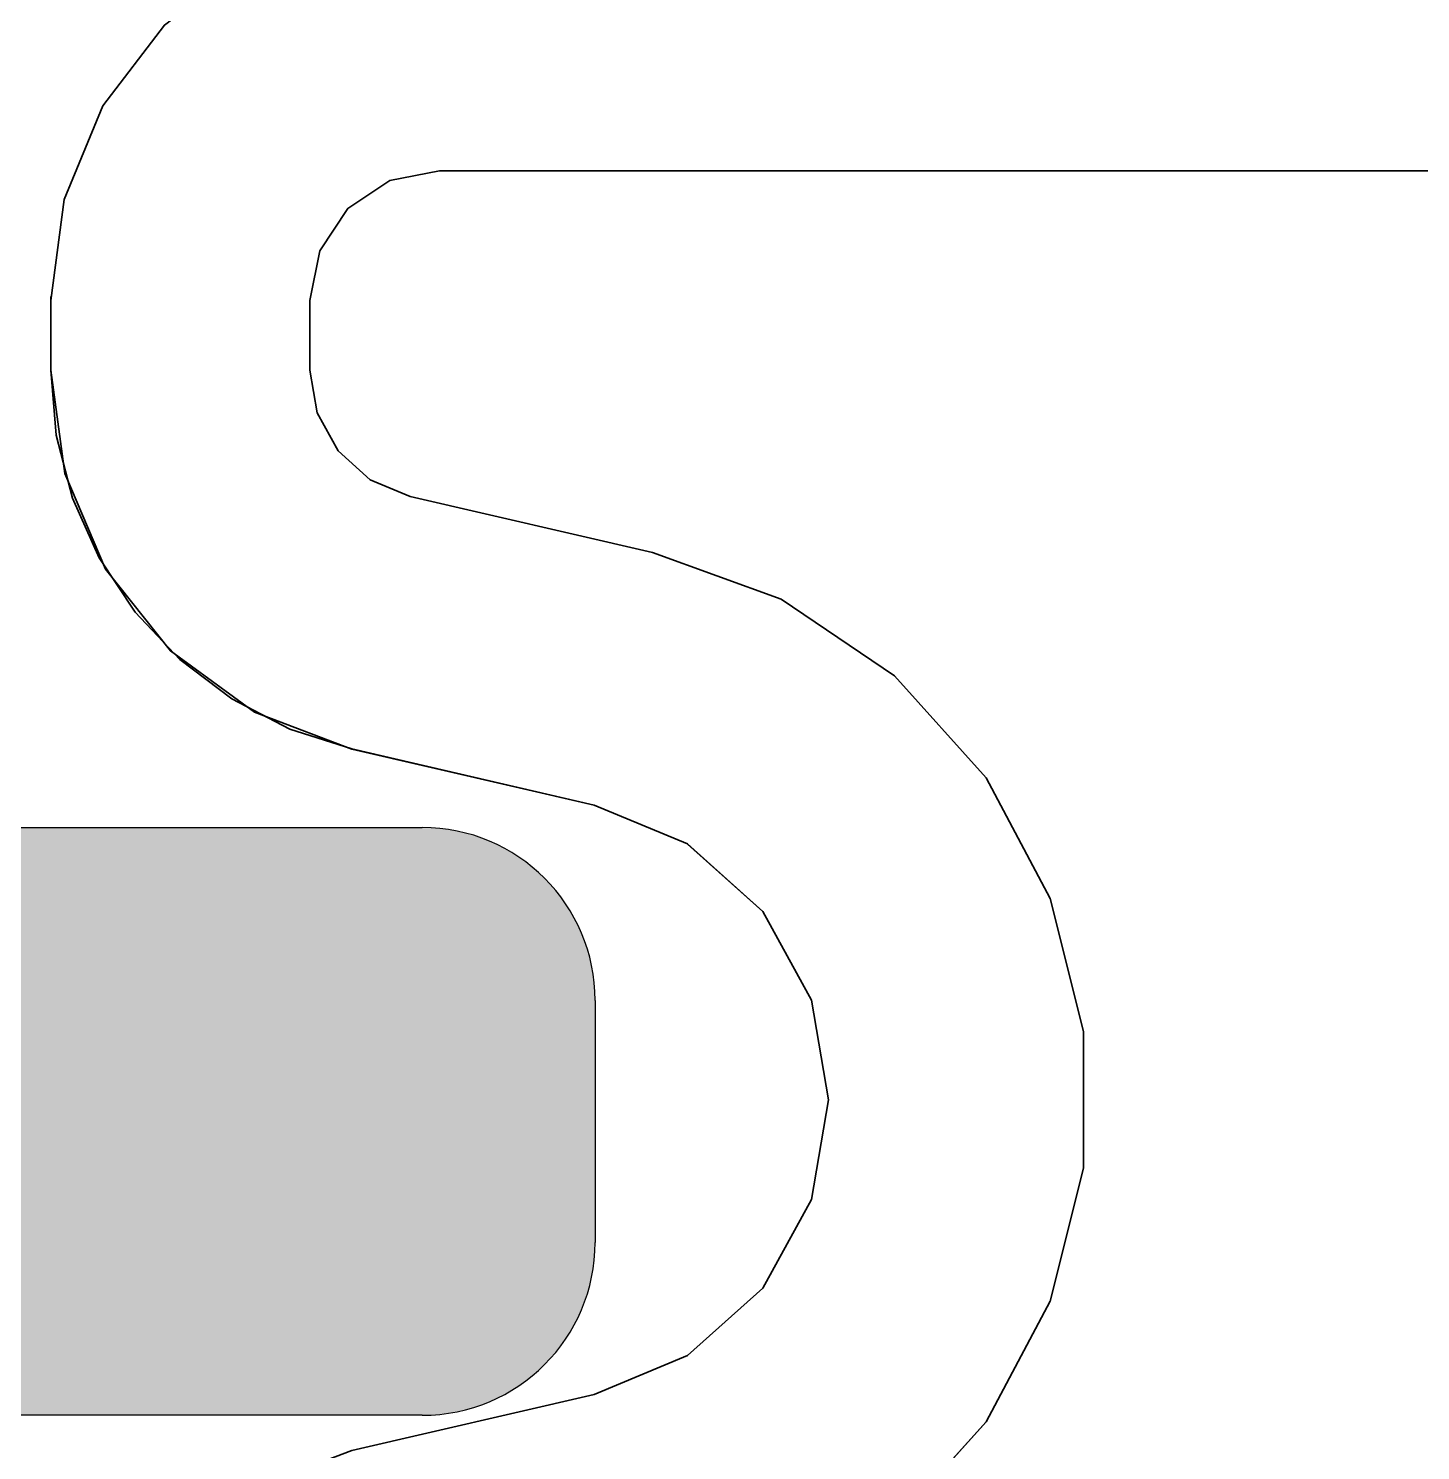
# Model space of a CAD drawing. Extents: x -442114 to -441356, y 420528 to 426243.
# Drawn here: x -441696.36 to -441680.25, y 423945.81 to 423962.26 of the extents above; entities that cross this region are included whole.
import ezdxf

# ---------------------------------------------------------------- set-up
doc = ezdxf.new("R2010")
doc.units = 0
doc.linetypes.add('DASHED2', pattern=[9.525, 6.35, -3.175])
doc.layers.add('GIZLI', color=8, linetype='DASHED2', lineweight=18)
doc.layers.add('GORUNEN', color=7, linetype='Continuous', lineweight=35)

# ---------------------------------------------------------------- blocks, each defined once
blk = doc.blocks.new('JHKJHKJHKJ')
at = {"layer": 'GIZLI', "color": 6}
for points in [[(-441735.706, 423965.116), (-441736.87, 423964.963), (-441737.956, 423964.513), (-441738.888, 423963.798), (-441739.603, 423962.866), (-441740.052, 423961.781), (-441740.206, 423960.616)], [(-441735.706, 423962.116), (-441736.28, 423962.002), (-441736.766, 423961.677), (-441737.092, 423961.19), (-441737.206, 423960.616)], [(-441740.206, 423959.809), (-441740.206, 423960.659)], [(-441740.206, 423960.616), (-441740.206, 423959.809)], [(-441740.206, 423959.809), (-441740.206, 423960.616)], [(-441737.206, 423960.616), (-441737.206, 423959.809)], [(-441740.206, 423959.809), (-441740.142, 423959.057), (-441739.954, 423958.326), (-441739.647, 423957.636), (-441739.228, 423957.008), (-441738.71, 423956.459), (-441738.108, 423956.004), (-441737.438, 423955.656), (-441736.72, 423955.425)], [(-441740.206, 423959.809), (-441740.044, 423958.614), (-441739.571, 423957.505), (-441738.821, 423956.562), (-441737.847, 423955.851), (-441736.72, 423955.424)], [(-441737.206, 423959.809), (-441737.122, 423959.314), (-441736.88, 423958.875), (-441736.507, 423958.541), (-441736.044, 423958.347)], [(-441736.044, 423958.347), (-441733.241, 423957.699)], [(-441733.241, 423945.033), (-441731.753, 423945.576), (-441730.44, 423946.462), (-441729.38, 423947.639), (-441728.637, 423949.037), (-441728.254, 423950.574), (-441728.254, 423952.158), (-441728.637, 423953.695), (-441729.38, 423955.093), (-441730.44, 423956.271), (-441731.753, 423957.157), (-441733.241, 423957.699)], [(-441736.72, 423955.425), (-441733.917, 423954.776)], [(-441733.917, 423954.776), (-441736.72, 423955.424)], [(-441733.917, 423947.956), (-441732.837, 423948.407), (-441731.966, 423949.188), (-441731.401, 423950.213), (-441731.206, 423951.366), (-441731.401, 423952.52), (-441731.966, 423953.544), (-441732.837, 423954.325), (-441733.917, 423954.776)], [(-441733.917, 423947.956), (-441732.837, 423948.407), (-441731.966, 423949.188), (-441731.401, 423950.213), (-441731.206, 423951.366), (-441731.401, 423952.52), (-441731.966, 423953.544), (-441732.837, 423954.326), (-441733.917, 423954.776)], [(-441733.917, 423947.956), (-441732.837, 423948.407), (-441731.966, 423949.188), (-441731.401, 423950.213), (-441731.206, 423951.366), (-441731.401, 423952.52), (-441731.966, 423953.544), (-441732.837, 423954.326), (-441733.917, 423954.776)], [(-441733.917, 423947.956), (-441736.72, 423947.308)], [(-441736.72, 423947.308), (-441733.917, 423947.956)], [(-441736.72, 423947.308), (-441737.847, 423946.881), (-441738.821, 423946.171), (-441739.571, 423945.227), (-441740.044, 423944.118), (-441740.206, 423942.924)]]:
    blk.add_lwpolyline(points, dxfattribs=at)
at = {"layer": 'GORUNEN', "color": 6}
for points in [[(-441735.706, 423965.116), (-441736.87, 423964.963), (-441737.956, 423964.513), (-441738.888, 423963.798), (-441739.603, 423962.866), (-441740.052, 423961.781), (-441740.206, 423960.616)], [(-441735.706, 423962.116), (-441736.28, 423962.002), (-441736.766, 423961.677), (-441737.092, 423961.19), (-441737.206, 423960.616)], [(-441644.706, 423962.116), (-441735.706, 423962.116)], [(-441740.206, 423960.616), (-441740.206, 423960.659)], [(-441740.206, 423960.616), (-441740.206, 423959.809)], [(-441737.206, 423960.616), (-441737.206, 423959.809)], [(-441740.206, 423959.809), (-441740.142, 423959.057), (-441739.954, 423958.326), (-441739.647, 423957.636), (-441739.228, 423957.008), (-441738.71, 423956.459), (-441738.108, 423956.004), (-441737.438, 423955.656), (-441736.72, 423955.425)], [(-441740.206, 423959.809), (-441740.044, 423958.614), (-441739.571, 423957.505), (-441738.821, 423956.562), (-441737.847, 423955.851), (-441736.72, 423955.424)], [(-441737.206, 423959.809), (-441737.122, 423959.314), (-441736.88, 423958.875), (-441736.507, 423958.541), (-441736.044, 423958.347)], [(-441736.044, 423958.347), (-441733.241, 423957.699)], [(-441733.241, 423945.033), (-441731.753, 423945.576), (-441730.44, 423946.462), (-441729.38, 423947.639), (-441728.637, 423949.037), (-441728.254, 423950.574), (-441728.254, 423952.158), (-441728.637, 423953.695), (-441729.38, 423955.093), (-441730.44, 423956.271), (-441731.753, 423957.157), (-441733.241, 423957.699)], [(-441736.72, 423955.425), (-441733.917, 423954.776)], [(-441733.917, 423954.776), (-441736.72, 423955.424)], [(-441733.917, 423947.956), (-441732.837, 423948.407), (-441731.966, 423949.188), (-441731.401, 423950.213), (-441731.206, 423951.366), (-441731.401, 423952.52), (-441731.966, 423953.544), (-441732.837, 423954.326), (-441733.917, 423954.776)], [(-441733.917, 423947.956), (-441736.72, 423947.308)], [(-441736.72, 423947.308), (-441733.917, 423947.956)], [(-441733.917, 423947.956), (-441733.917, 423947.956)], [(-441736.72, 423947.308), (-441737.847, 423946.881), (-441738.821, 423946.171), (-441739.571, 423945.227), (-441740.044, 423944.118), (-441740.206, 423942.924)]]:
    blk.add_lwpolyline(points, dxfattribs=at)
blk = doc.blocks.new('RFRFRFRFRFRUU')
at = {"true_color": 0xd19cc7}
h = blk.add_hatch(color=9, dxfattribs=at)
h.dxf.hatch_style = 1
h.paths.add_polyline_path([(-441691.673, 423079.206), (-441705.973, 423079.206), (-441705.973, 423082.206), (-441781.715, 423082.206), (-441781.715, 423079.206), (-441781.715, 423069.406), (-441705.973, 423069.406), (-441705.973, 423072.406), (-441691.673, 423072.406, 0.414214), (-441689.673, 423074.406), (-441689.673, 423077.206, 0.414214)])
for p, q in [((-441705.973, 423079.206), (-441691.673, 423079.206)), ((-441689.673, 423077.206), (-441689.673, 423074.406)), ((-441691.673, 423072.406), (-441705.973, 423072.406))]:
    blk.add_line(p, q)
for centre, start, end in [((-441691.673, 423077.206), 0, 90), ((-441691.673, 423074.406), 270, 0)]:
    blk.add_arc(centre, 2, start, end)

msp = doc.modelspace()

# ---------------------------------------------------------------- block references
for name, p in [('JHKJHKJHKJ', (44.106, -1.5)), ('RFRFRFRFRFRUU', (-0.126, 873.81))]:
    msp.add_blockref(name, p)

doc.saveas('drawing.dxf')
